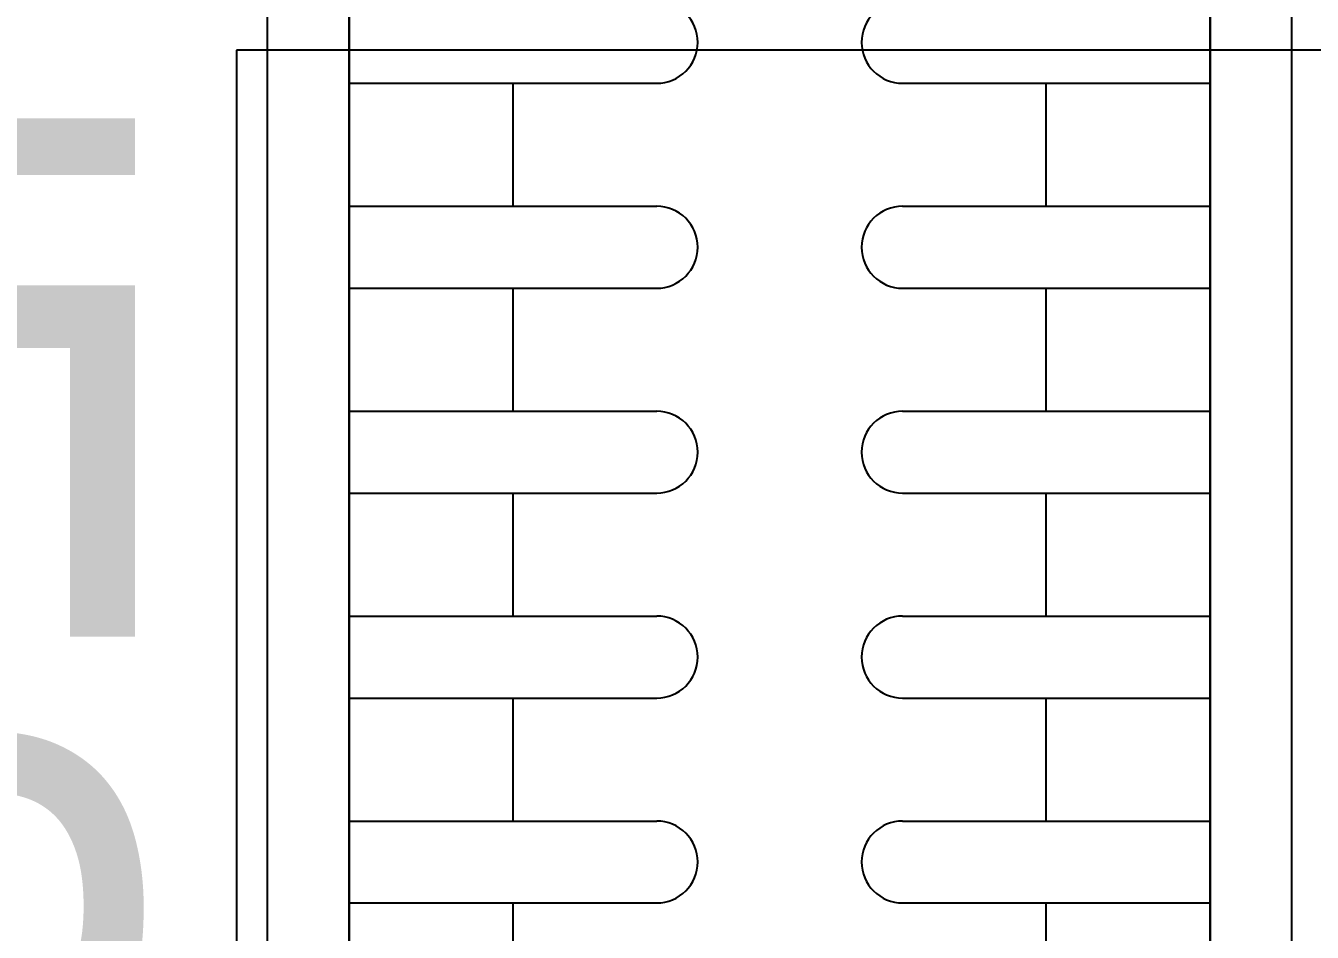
# Model space of a CAD drawing. Header units: inches. Extents: x 21 to 38546, y 13 to 15001.
# Drawn here: x 6001.21 to 6016.9, y 1977.62 to 1988.68 of the extents above; entities that cross this region are included whole.
import ezdxf

# ---------------------------------------------------------------- set-up
doc = ezdxf.new("R2010")
doc.units = ezdxf.units.IN
doc.header["$MEASUREMENT"] = 0
doc.layers.add('RAST-IST-RADYATÖR-DİNAMİK BLOK', color=83, linetype='Continuous')
for name, color, linetype, lineweight in [('Z_MİM_-KM-ELECTRIC', 8, 'Continuous', 25), ('Z_MİM_-KM-TEXT-DETAIL', 8, 'Continuous', 25), ('Z_MİM_-KM-VITRF', 8, 'Continuous', 25)]:
    doc.layers.add(name, color=color, linetype=linetype, lineweight=lineweight)
doc.styles.add('-KM-OLCU', font='ARIALN.TTF')

# ---------------------------------------------------------------- blocks, each defined once
blk = doc.blocks.new('A$Cba0c6c82')
at = {"layer": 'Z_MİM_-KM-TEXT-DETAIL', "color": 7, "insert": (33.893, 58.781), "char_height": 7.17372, "attachment_point": 1, "style": '-KM-OLCU'}
blk.add_mtext_dynamic_manual_height_columns('ÇAMAŞIR MAKİNESİ\\PKURUTMA MAKİNESİ 10 KG', width=84.7034, gutter_width=12.5, heights=[0], dxfattribs=at)
blk = doc.blocks.new('A$Cc60b9af9')
at = {"ltscale": 2}
for p, q in [((73.237, 112.302), (58.28, 112.302)), ((58.28, 112.302), (58.28, 21.689))]:
    blk.add_line(p, q, dxfattribs=at)
blk = doc.blocks.new('IS_RADYATOR-PLAN-40')
at = {"layer": 'RAST-IST-RADYATÖR-DİNAMİK BLOK', "color": 7}
for p, q in [((10.75, 11.5), (10.75, 7.75)), ((11.75, 11.5), (11.75, 7.75)), ((13.25, 11.5), (13.25, 7.75)), ((14.25, 11.5), (14.25, 7.75)), ((15.75, 11.5), (15.75, 7.75)), ((16.75, 11.5), (16.75, 7.75)), ((18.25, 11.5), (18.25, 7.75)), ((19.25, 11.5), (19.25, 7.75)), ((20.75, 11.5), (20.75, 7.75)), ((10, 9.5), (10.75, 9.5)), ((11.75, 9.5), (12.5, 9.5)), ((12.5, 9.5), (13.25, 9.5)), ((14.25, 9.5), (15, 9.5)), ((15, 9.5), (15.75, 9.5)), ((16.75, 9.5), (17.5, 9.5)), ((17.5, 9.5), (18.25, 9.5)), ((19.25, 9.5), (20, 9.5)), ((20, 9.5), (20.75, 9.5)), ((10.75, 4.75), (10.75, 1)), ((11.75, 4.75), (11.75, 1)), ((13.25, 4.75), (13.25, 1)), ((14.25, 4.75), (14.25, 1)), ((15.75, 4.75), (15.75, 1)), ((16.75, 4.75), (16.75, 1)), ((18.25, 4.75), (18.25, 1)), ((19.25, 4.75), (19.25, 1)), ((20.75, 4.75), (20.75, 1)), ((10, 3), (10.75, 3)), ((11.75, 3), (12.5, 3)), ((12.5, 3), (13.25, 3)), ((14.25, 3), (15, 3)), ((15, 3), (15.75, 3)), ((16.75, 3), (17.5, 3)), ((17.5, 3), (18.25, 3)), ((19.25, 3), (20, 3)), ((20, 3), (20.75, 3))]:
    blk.add_line(p, q, dxfattribs=at)
at = {"layer": 'RAST-IST-RADYATÖR-DİNAMİK BLOK'}
for points in [[(0, 0), (40, 0), (40, 12.5), (0, 12.5)], [(2.5, 11.5), (37.5, 11.5), (37.5, 1), (2.5, 1)]]:
    blk.add_lwpolyline(points, dxfattribs=at)
at = {"layer": 'RAST-IST-RADYATÖR-DİNAMİK BLOK', "color": 7}
for centre, start, end in [((11.25, 7.75), 180, 0), ((13.75, 7.75), 180, 0), ((16.25, 7.75), 180, 0), ((18.75, 7.75), 180, 0), ((21.25, 7.75), 180, 0), ((11.25, 4.75), 0, 180), ((13.75, 4.75), 0, 180), ((16.25, 4.75), 0, 180), ((18.75, 4.75), 0, 180), ((21.25, 4.75), 0, 180)]:
    blk.add_arc(centre, 0.5, start, end, dxfattribs=at)
blk = doc.blocks.new('IS_RADYATOR-PLAN-50')
at = {"layer": 'RAST-IST-RADYATÖR-DİNAMİK BLOK', "color": 7}
for p, q in [((10.75, 11.5), (10.75, 7.75)), ((11.75, 11.5), (11.75, 7.75)), ((13.25, 11.5), (13.25, 7.75)), ((14.25, 11.5), (14.25, 7.75)), ((15.75, 11.5), (15.75, 7.75)), ((16.75, 11.5), (16.75, 7.75)), ((18.25, 11.5), (18.25, 7.75)), ((19.25, 11.5), (19.25, 7.75)), ((20.75, 11.5), (20.75, 7.75)), ((10, 9.5), (10.75, 9.5)), ((11.75, 9.5), (12.5, 9.5)), ((12.5, 9.5), (13.25, 9.5)), ((14.25, 9.5), (15, 9.5)), ((15, 9.5), (15.75, 9.5)), ((16.75, 9.5), (17.5, 9.5)), ((17.5, 9.5), (18.25, 9.5)), ((19.25, 9.5), (20, 9.5)), ((20, 9.5), (20.75, 9.5)), ((10.75, 4.75), (10.75, 1)), ((11.75, 4.75), (11.75, 1)), ((13.25, 4.75), (13.25, 1)), ((14.25, 4.75), (14.25, 1)), ((15.75, 4.75), (15.75, 1)), ((16.75, 4.75), (16.75, 1)), ((18.25, 4.75), (18.25, 1)), ((19.25, 4.75), (19.25, 1)), ((20.75, 4.75), (20.75, 1)), ((10, 3), (10.75, 3)), ((11.75, 3), (12.5, 3)), ((12.5, 3), (13.25, 3)), ((14.25, 3), (15, 3)), ((15, 3), (15.75, 3)), ((16.75, 3), (17.5, 3)), ((17.5, 3), (18.25, 3)), ((19.25, 3), (20, 3)), ((20, 3), (20.75, 3))]:
    blk.add_line(p, q, dxfattribs=at)
at = {"layer": 'RAST-IST-RADYATÖR-DİNAMİK BLOK'}
for points in [[(0, 0), (50, 0), (50, 12.5), (0, 12.5)], [(2.5, 11.5), (47.5, 11.5), (47.5, 1), (2.5, 1)]]:
    blk.add_lwpolyline(points, dxfattribs=at)
at = {"layer": 'RAST-IST-RADYATÖR-DİNAMİK BLOK', "color": 7}
for centre, start, end in [((11.25, 7.75), 180, 0), ((13.75, 7.75), 180, 0), ((16.25, 7.75), 180, 0), ((18.75, 7.75), 180, 0), ((21.25, 7.75), 180, 0), ((11.25, 4.75), 0, 180), ((13.75, 4.75), 0, 180), ((16.25, 4.75), 0, 180), ((18.75, 4.75), 0, 180), ((21.25, 4.75), 0, 180)]:
    blk.add_arc(centre, 0.5, start, end, dxfattribs=at)
blk = doc.blocks.new('IS_RADYATOR-PLAN-60')
at = {"layer": 'RAST-IST-RADYATÖR-DİNAMİK BLOK', "color": 7}
for p, q in [((10.75, 11.5), (10.75, 7.75)), ((11.75, 11.5), (11.75, 7.75)), ((13.25, 11.5), (13.25, 7.75)), ((14.25, 11.5), (14.25, 7.75)), ((15.75, 11.5), (15.75, 7.75)), ((16.75, 11.5), (16.75, 7.75)), ((18.25, 11.5), (18.25, 7.75)), ((19.25, 11.5), (19.25, 7.75)), ((20.75, 11.5), (20.75, 7.75)), ((10, 9.5), (10.75, 9.5)), ((11.75, 9.5), (12.5, 9.5)), ((12.5, 9.5), (13.25, 9.5)), ((14.25, 9.5), (15, 9.5)), ((15, 9.5), (15.75, 9.5)), ((16.75, 9.5), (17.5, 9.5)), ((17.5, 9.5), (18.25, 9.5)), ((19.25, 9.5), (20, 9.5)), ((20, 9.5), (20.75, 9.5)), ((10.75, 4.75), (10.75, 1)), ((11.75, 4.75), (11.75, 1)), ((13.25, 4.75), (13.25, 1)), ((14.25, 4.75), (14.25, 1)), ((15.75, 4.75), (15.75, 1)), ((16.75, 4.75), (16.75, 1)), ((18.25, 4.75), (18.25, 1)), ((19.25, 4.75), (19.25, 1)), ((20.75, 4.75), (20.75, 1)), ((10, 3), (10.75, 3)), ((11.75, 3), (12.5, 3)), ((12.5, 3), (13.25, 3)), ((14.25, 3), (15, 3)), ((15, 3), (15.75, 3)), ((16.75, 3), (17.5, 3)), ((17.5, 3), (18.25, 3)), ((19.25, 3), (20, 3)), ((20, 3), (20.75, 3))]:
    blk.add_line(p, q, dxfattribs=at)
at = {"layer": 'RAST-IST-RADYATÖR-DİNAMİK BLOK'}
for points in [[(0, 0), (60, 0), (60, 12.5), (0, 12.5)], [(2.5, 11.5), (57.5, 11.5), (57.5, 1), (2.5, 1)]]:
    blk.add_lwpolyline(points, dxfattribs=at)
at = {"layer": 'RAST-IST-RADYATÖR-DİNAMİK BLOK', "color": 7}
for centre, start, end in [((11.25, 7.75), 180, 0), ((13.75, 7.75), 180, 0), ((16.25, 7.75), 180, 0), ((18.75, 7.75), 180, 0), ((21.25, 7.75), 180, 0), ((11.25, 4.75), 0, 180), ((13.75, 4.75), 0, 180), ((16.25, 4.75), 0, 180), ((18.75, 4.75), 0, 180), ((21.25, 4.75), 0, 180)]:
    blk.add_arc(centre, 0.5, start, end, dxfattribs=at)
blk = doc.blocks.new('IS_RADYATOR-PLAN-70')
at = {"layer": 'RAST-IST-RADYATÖR-DİNAMİK BLOK', "color": 7}
for p, q in [((10.75, 11.5), (10.75, 7.75)), ((11.75, 11.5), (11.75, 7.75)), ((13.25, 11.5), (13.25, 7.75)), ((14.25, 11.5), (14.25, 7.75)), ((15.75, 11.5), (15.75, 7.75)), ((16.75, 11.5), (16.75, 7.75)), ((18.25, 11.5), (18.25, 7.75)), ((19.25, 11.5), (19.25, 7.75)), ((20.75, 11.5), (20.75, 7.75)), ((10, 9.5), (10.75, 9.5)), ((11.75, 9.5), (12.5, 9.5)), ((12.5, 9.5), (13.25, 9.5)), ((14.25, 9.5), (15, 9.5)), ((15, 9.5), (15.75, 9.5)), ((16.75, 9.5), (17.5, 9.5)), ((17.5, 9.5), (18.25, 9.5)), ((19.25, 9.5), (20, 9.5)), ((20, 9.5), (20.75, 9.5)), ((10.75, 4.75), (10.75, 1)), ((11.75, 4.75), (11.75, 1)), ((13.25, 4.75), (13.25, 1)), ((14.25, 4.75), (14.25, 1)), ((15.75, 4.75), (15.75, 1)), ((16.75, 4.75), (16.75, 1)), ((18.25, 4.75), (18.25, 1)), ((19.25, 4.75), (19.25, 1)), ((20.75, 4.75), (20.75, 1)), ((10, 3), (10.75, 3)), ((11.75, 3), (12.5, 3)), ((12.5, 3), (13.25, 3)), ((14.25, 3), (15, 3)), ((15, 3), (15.75, 3)), ((16.75, 3), (17.5, 3)), ((17.5, 3), (18.25, 3)), ((19.25, 3), (20, 3)), ((20, 3), (20.75, 3))]:
    blk.add_line(p, q, dxfattribs=at)
at = {"layer": 'RAST-IST-RADYATÖR-DİNAMİK BLOK'}
for points in [[(0, 0), (70, 0), (70, 12.5), (0, 12.5)], [(2.5, 11.5), (67.5, 11.5), (67.5, 1), (2.5, 1)]]:
    blk.add_lwpolyline(points, dxfattribs=at)
at = {"layer": 'RAST-IST-RADYATÖR-DİNAMİK BLOK', "color": 7}
for centre, start, end in [((11.25, 7.75), 180, 0), ((13.75, 7.75), 180, 0), ((16.25, 7.75), 180, 0), ((18.75, 7.75), 180, 0), ((21.25, 7.75), 180, 0), ((11.25, 4.75), 0, 180), ((13.75, 4.75), 0, 180), ((16.25, 4.75), 0, 180), ((18.75, 4.75), 0, 180), ((21.25, 4.75), 0, 180)]:
    blk.add_arc(centre, 0.5, start, end, dxfattribs=at)
blk = doc.blocks.new('IS_RADYATOR-PLAN-80')
at = {"layer": 'RAST-IST-RADYATÖR-DİNAMİK BLOK', "color": 7}
for p, q in [((10.75, 11.5), (10.75, 7.75)), ((11.75, 11.5), (11.75, 7.75)), ((13.25, 11.5), (13.25, 7.75)), ((14.25, 11.5), (14.25, 7.75)), ((15.75, 11.5), (15.75, 7.75)), ((16.75, 11.5), (16.75, 7.75)), ((18.25, 11.5), (18.25, 7.75)), ((19.25, 11.5), (19.25, 7.75)), ((20.75, 11.5), (20.75, 7.75)), ((10, 9.5), (10.75, 9.5)), ((11.75, 9.5), (12.5, 9.5)), ((12.5, 9.5), (13.25, 9.5)), ((14.25, 9.5), (15, 9.5)), ((15, 9.5), (15.75, 9.5)), ((16.75, 9.5), (17.5, 9.5)), ((17.5, 9.5), (18.25, 9.5)), ((19.25, 9.5), (20, 9.5)), ((20, 9.5), (20.75, 9.5)), ((10.75, 4.75), (10.75, 1)), ((11.75, 4.75), (11.75, 1)), ((13.25, 4.75), (13.25, 1)), ((14.25, 4.75), (14.25, 1)), ((15.75, 4.75), (15.75, 1)), ((16.75, 4.75), (16.75, 1)), ((18.25, 4.75), (18.25, 1)), ((19.25, 4.75), (19.25, 1)), ((20.75, 4.75), (20.75, 1)), ((10, 3), (10.75, 3)), ((11.75, 3), (12.5, 3)), ((12.5, 3), (13.25, 3)), ((14.25, 3), (15, 3)), ((15, 3), (15.75, 3)), ((16.75, 3), (17.5, 3)), ((17.5, 3), (18.25, 3)), ((19.25, 3), (20, 3)), ((20, 3), (20.75, 3))]:
    blk.add_line(p, q, dxfattribs=at)
at = {"layer": 'RAST-IST-RADYATÖR-DİNAMİK BLOK'}
for points in [[(0, 0), (80, 0), (80, 12.5), (0, 12.5)], [(2.5, 11.5), (77.5, 11.5), (77.5, 1), (2.5, 1)]]:
    blk.add_lwpolyline(points, dxfattribs=at)
at = {"layer": 'RAST-IST-RADYATÖR-DİNAMİK BLOK', "color": 7}
for centre, start, end in [((11.25, 7.75), 180, 0), ((13.75, 7.75), 180, 0), ((16.25, 7.75), 180, 0), ((18.75, 7.75), 180, 0), ((21.25, 7.75), 180, 0), ((11.25, 4.75), 0, 180), ((13.75, 4.75), 0, 180), ((16.25, 4.75), 0, 180), ((18.75, 4.75), 0, 180), ((21.25, 4.75), 0, 180)]:
    blk.add_arc(centre, 0.5, start, end, dxfattribs=at)
blk = doc.blocks.new('IS_RADYATOR-PLAN-90')
at = {"layer": 'RAST-IST-RADYATÖR-DİNAMİK BLOK', "color": 7}
for p, q in [((10.75, 11.5), (10.75, 7.75)), ((11.75, 11.5), (11.75, 7.75)), ((13.25, 11.5), (13.25, 7.75)), ((14.25, 11.5), (14.25, 7.75)), ((15.75, 11.5), (15.75, 7.75)), ((16.75, 11.5), (16.75, 7.75)), ((18.25, 11.5), (18.25, 7.75)), ((19.25, 11.5), (19.25, 7.75)), ((20.75, 11.5), (20.75, 7.75)), ((10, 9.5), (10.75, 9.5)), ((11.75, 9.5), (12.5, 9.5)), ((12.5, 9.5), (13.25, 9.5)), ((14.25, 9.5), (15, 9.5)), ((15, 9.5), (15.75, 9.5)), ((16.75, 9.5), (17.5, 9.5)), ((17.5, 9.5), (18.25, 9.5)), ((19.25, 9.5), (20, 9.5)), ((20, 9.5), (20.75, 9.5)), ((10.75, 4.75), (10.75, 1)), ((11.75, 4.75), (11.75, 1)), ((13.25, 4.75), (13.25, 1)), ((14.25, 4.75), (14.25, 1)), ((15.75, 4.75), (15.75, 1)), ((16.75, 4.75), (16.75, 1)), ((18.25, 4.75), (18.25, 1)), ((19.25, 4.75), (19.25, 1)), ((20.75, 4.75), (20.75, 1)), ((10, 3), (10.75, 3)), ((11.75, 3), (12.5, 3)), ((12.5, 3), (13.25, 3)), ((14.25, 3), (15, 3)), ((15, 3), (15.75, 3)), ((16.75, 3), (17.5, 3)), ((17.5, 3), (18.25, 3)), ((19.25, 3), (20, 3)), ((20, 3), (20.75, 3))]:
    blk.add_line(p, q, dxfattribs=at)
at = {"layer": 'RAST-IST-RADYATÖR-DİNAMİK BLOK'}
for points in [[(0, 0), (90, 0), (90, 12.5), (0, 12.5)], [(2.5, 11.5), (87.5, 11.5), (87.5, 1), (2.5, 1)]]:
    blk.add_lwpolyline(points, dxfattribs=at)
at = {"layer": 'RAST-IST-RADYATÖR-DİNAMİK BLOK', "color": 7}
for centre, start, end in [((11.25, 7.75), 180, 0), ((13.75, 7.75), 180, 0), ((16.25, 7.75), 180, 0), ((18.75, 7.75), 180, 0), ((21.25, 7.75), 180, 0), ((11.25, 4.75), 0, 180), ((13.75, 4.75), 0, 180), ((16.25, 4.75), 0, 180), ((18.75, 4.75), 0, 180), ((21.25, 4.75), 0, 180)]:
    blk.add_arc(centre, 0.5, start, end, dxfattribs=at)
blk = doc.blocks.new('IS_RADYATOR-PLAN-100')
at = {"layer": 'RAST-IST-RADYATÖR-DİNAMİK BLOK', "color": 7}
for p, q in [((10.75, 11.5), (10.75, 7.75)), ((11.75, 11.5), (11.75, 7.75)), ((13.25, 11.5), (13.25, 7.75)), ((14.25, 11.5), (14.25, 7.75)), ((15.75, 11.5), (15.75, 7.75)), ((16.75, 11.5), (16.75, 7.75)), ((18.25, 11.5), (18.25, 7.75)), ((19.25, 11.5), (19.25, 7.75)), ((20.75, 11.5), (20.75, 7.75)), ((10, 9.5), (10.75, 9.5)), ((11.75, 9.5), (12.5, 9.5)), ((12.5, 9.5), (13.25, 9.5)), ((14.25, 9.5), (15, 9.5)), ((15, 9.5), (15.75, 9.5)), ((16.75, 9.5), (17.5, 9.5)), ((17.5, 9.5), (18.25, 9.5)), ((19.25, 9.5), (20, 9.5)), ((20, 9.5), (20.75, 9.5)), ((10.75, 4.75), (10.75, 1)), ((11.75, 4.75), (11.75, 1)), ((13.25, 4.75), (13.25, 1)), ((14.25, 4.75), (14.25, 1)), ((15.75, 4.75), (15.75, 1)), ((16.75, 4.75), (16.75, 1)), ((18.25, 4.75), (18.25, 1)), ((19.25, 4.75), (19.25, 1)), ((20.75, 4.75), (20.75, 1)), ((10, 3), (10.75, 3)), ((11.75, 3), (12.5, 3)), ((12.5, 3), (13.25, 3)), ((14.25, 3), (15, 3)), ((15, 3), (15.75, 3)), ((16.75, 3), (17.5, 3)), ((17.5, 3), (18.25, 3)), ((19.25, 3), (20, 3)), ((20, 3), (20.75, 3))]:
    blk.add_line(p, q, dxfattribs=at)
at = {"layer": 'RAST-IST-RADYATÖR-DİNAMİK BLOK'}
for points in [[(0, 0), (100, 0), (100, 12.5), (0, 12.5)], [(2.5, 11.5), (97.5, 11.5), (97.5, 1), (2.5, 1)]]:
    blk.add_lwpolyline(points, dxfattribs=at)
at = {"layer": 'RAST-IST-RADYATÖR-DİNAMİK BLOK', "color": 7}
for centre, start, end in [((11.25, 7.75), 180, 0), ((13.75, 7.75), 180, 0), ((16.25, 7.75), 180, 0), ((18.75, 7.75), 180, 0), ((21.25, 7.75), 180, 0), ((11.25, 4.75), 0, 180), ((13.75, 4.75), 0, 180), ((16.25, 4.75), 0, 180), ((18.75, 4.75), 0, 180), ((21.25, 4.75), 0, 180)]:
    blk.add_arc(centre, 0.5, start, end, dxfattribs=at)
blk = doc.blocks.new('IS_RADYATOR-PLAN-110')
at = {"layer": 'RAST-IST-RADYATÖR-DİNAMİK BLOK', "color": 7}
for p, q in [((10.75, 11.5), (10.75, 7.75)), ((11.75, 11.5), (11.75, 7.75)), ((13.25, 11.5), (13.25, 7.75)), ((14.25, 11.5), (14.25, 7.75)), ((15.75, 11.5), (15.75, 7.75)), ((16.75, 11.5), (16.75, 7.75)), ((18.25, 11.5), (18.25, 7.75)), ((19.25, 11.5), (19.25, 7.75)), ((20.75, 11.5), (20.75, 7.75)), ((10, 9.5), (10.75, 9.5)), ((11.75, 9.5), (12.5, 9.5)), ((12.5, 9.5), (13.25, 9.5)), ((14.25, 9.5), (15, 9.5)), ((15, 9.5), (15.75, 9.5)), ((16.75, 9.5), (17.5, 9.5)), ((17.5, 9.5), (18.25, 9.5)), ((19.25, 9.5), (20, 9.5)), ((20, 9.5), (20.75, 9.5)), ((10.75, 4.75), (10.75, 1)), ((11.75, 4.75), (11.75, 1)), ((13.25, 4.75), (13.25, 1)), ((14.25, 4.75), (14.25, 1)), ((15.75, 4.75), (15.75, 1)), ((16.75, 4.75), (16.75, 1)), ((18.25, 4.75), (18.25, 1)), ((19.25, 4.75), (19.25, 1)), ((20.75, 4.75), (20.75, 1)), ((10, 3), (10.75, 3)), ((11.75, 3), (12.5, 3)), ((12.5, 3), (13.25, 3)), ((14.25, 3), (15, 3)), ((15, 3), (15.75, 3)), ((16.75, 3), (17.5, 3)), ((17.5, 3), (18.25, 3)), ((19.25, 3), (20, 3)), ((20, 3), (20.75, 3))]:
    blk.add_line(p, q, dxfattribs=at)
at = {"layer": 'RAST-IST-RADYATÖR-DİNAMİK BLOK'}
for points in [[(0, 0), (110, 0), (110, 12.5), (0, 12.5)], [(2.5, 11.5), (107.5, 11.5), (107.5, 1), (2.5, 1)]]:
    blk.add_lwpolyline(points, dxfattribs=at)
at = {"layer": 'RAST-IST-RADYATÖR-DİNAMİK BLOK', "color": 7}
for centre, start, end in [((11.25, 7.75), 180, 0), ((13.75, 7.75), 180, 0), ((16.25, 7.75), 180, 0), ((18.75, 7.75), 180, 0), ((21.25, 7.75), 180, 0), ((11.25, 4.75), 0, 180), ((13.75, 4.75), 0, 180), ((16.25, 4.75), 0, 180), ((18.75, 4.75), 0, 180), ((21.25, 4.75), 0, 180)]:
    blk.add_arc(centre, 0.5, start, end, dxfattribs=at)
blk = doc.blocks.new('IS_RADYATOR-PLAN-120')
at = {"layer": 'RAST-IST-RADYATÖR-DİNAMİK BLOK', "color": 7}
for p, q in [((10.75, 11.5), (10.75, 7.75)), ((11.75, 11.5), (11.75, 7.75)), ((13.25, 11.5), (13.25, 7.75)), ((14.25, 11.5), (14.25, 7.75)), ((15.75, 11.5), (15.75, 7.75)), ((16.75, 11.5), (16.75, 7.75)), ((18.25, 11.5), (18.25, 7.75)), ((19.25, 11.5), (19.25, 7.75)), ((20.75, 11.5), (20.75, 7.75)), ((10, 9.5), (10.75, 9.5)), ((11.75, 9.5), (12.5, 9.5)), ((12.5, 9.5), (13.25, 9.5)), ((14.25, 9.5), (15, 9.5)), ((15, 9.5), (15.75, 9.5)), ((16.75, 9.5), (17.5, 9.5)), ((17.5, 9.5), (18.25, 9.5)), ((19.25, 9.5), (20, 9.5)), ((20, 9.5), (20.75, 9.5)), ((10.75, 4.75), (10.75, 1)), ((11.75, 4.75), (11.75, 1)), ((13.25, 4.75), (13.25, 1)), ((14.25, 4.75), (14.25, 1)), ((15.75, 4.75), (15.75, 1)), ((16.75, 4.75), (16.75, 1)), ((18.25, 4.75), (18.25, 1)), ((19.25, 4.75), (19.25, 1)), ((20.75, 4.75), (20.75, 1)), ((10, 3), (10.75, 3)), ((11.75, 3), (12.5, 3)), ((12.5, 3), (13.25, 3)), ((14.25, 3), (15, 3)), ((15, 3), (15.75, 3)), ((16.75, 3), (17.5, 3)), ((17.5, 3), (18.25, 3)), ((19.25, 3), (20, 3)), ((20, 3), (20.75, 3))]:
    blk.add_line(p, q, dxfattribs=at)
at = {"layer": 'RAST-IST-RADYATÖR-DİNAMİK BLOK'}
for points in [[(0, 0), (120, 0), (120, 12.5), (0, 12.5)], [(2.5, 11.5), (117.5, 11.5), (117.5, 1), (2.5, 1)]]:
    blk.add_lwpolyline(points, dxfattribs=at)
at = {"layer": 'RAST-IST-RADYATÖR-DİNAMİK BLOK', "color": 7}
for centre, start, end in [((11.25, 7.75), 180, 0), ((13.75, 7.75), 180, 0), ((16.25, 7.75), 180, 0), ((18.75, 7.75), 180, 0), ((21.25, 7.75), 180, 0), ((11.25, 4.75), 0, 180), ((13.75, 4.75), 0, 180), ((16.25, 4.75), 0, 180), ((18.75, 4.75), 0, 180), ((21.25, 4.75), 0, 180)]:
    blk.add_arc(centre, 0.5, start, end, dxfattribs=at)
blk = doc.blocks.new('IS_RADYATOR-PLAN-130')
at = {"layer": 'RAST-IST-RADYATÖR-DİNAMİK BLOK', "color": 7}
for p, q in [((10.75, 11.5), (10.75, 7.75)), ((11.75, 11.5), (11.75, 7.75)), ((13.25, 11.5), (13.25, 7.75)), ((14.25, 11.5), (14.25, 7.75)), ((15.75, 11.5), (15.75, 7.75)), ((16.75, 11.5), (16.75, 7.75)), ((18.25, 11.5), (18.25, 7.75)), ((19.25, 11.5), (19.25, 7.75)), ((20.75, 11.5), (20.75, 7.75)), ((10, 9.5), (10.75, 9.5)), ((11.75, 9.5), (12.5, 9.5)), ((12.5, 9.5), (13.25, 9.5)), ((14.25, 9.5), (15, 9.5)), ((15, 9.5), (15.75, 9.5)), ((16.75, 9.5), (17.5, 9.5)), ((17.5, 9.5), (18.25, 9.5)), ((19.25, 9.5), (20, 9.5)), ((20, 9.5), (20.75, 9.5)), ((10.75, 4.75), (10.75, 1)), ((11.75, 4.75), (11.75, 1)), ((13.25, 4.75), (13.25, 1)), ((14.25, 4.75), (14.25, 1)), ((15.75, 4.75), (15.75, 1)), ((16.75, 4.75), (16.75, 1)), ((18.25, 4.75), (18.25, 1)), ((19.25, 4.75), (19.25, 1)), ((20.75, 4.75), (20.75, 1)), ((10, 3), (10.75, 3)), ((11.75, 3), (12.5, 3)), ((12.5, 3), (13.25, 3)), ((14.25, 3), (15, 3)), ((15, 3), (15.75, 3)), ((16.75, 3), (17.5, 3)), ((17.5, 3), (18.25, 3)), ((19.25, 3), (20, 3)), ((20, 3), (20.75, 3))]:
    blk.add_line(p, q, dxfattribs=at)
at = {"layer": 'RAST-IST-RADYATÖR-DİNAMİK BLOK'}
for points in [[(0, 0), (130, 0), (130, 12.5), (0, 12.5)], [(2.5, 11.5), (127.5, 11.5), (127.5, 1), (2.5, 1)]]:
    blk.add_lwpolyline(points, dxfattribs=at)
at = {"layer": 'RAST-IST-RADYATÖR-DİNAMİK BLOK', "color": 7}
for centre, start, end in [((11.25, 7.75), 180, 0), ((13.75, 7.75), 180, 0), ((16.25, 7.75), 180, 0), ((18.75, 7.75), 180, 0), ((21.25, 7.75), 180, 0), ((11.25, 4.75), 0, 180), ((13.75, 4.75), 0, 180), ((16.25, 4.75), 0, 180), ((18.75, 4.75), 0, 180), ((21.25, 4.75), 0, 180)]:
    blk.add_arc(centre, 0.5, start, end, dxfattribs=at)
blk = doc.blocks.new('IS_RADYATOR-PLAN-140')
at = {"layer": 'RAST-IST-RADYATÖR-DİNAMİK BLOK', "color": 7}
for p, q in [((10.75, 11.5), (10.75, 7.75)), ((11.75, 11.5), (11.75, 7.75)), ((13.25, 11.5), (13.25, 7.75)), ((14.25, 11.5), (14.25, 7.75)), ((15.75, 11.5), (15.75, 7.75)), ((16.75, 11.5), (16.75, 7.75)), ((18.25, 11.5), (18.25, 7.75)), ((19.25, 11.5), (19.25, 7.75)), ((20.75, 11.5), (20.75, 7.75)), ((10, 9.5), (10.75, 9.5)), ((11.75, 9.5), (12.5, 9.5)), ((12.5, 9.5), (13.25, 9.5)), ((14.25, 9.5), (15, 9.5)), ((15, 9.5), (15.75, 9.5)), ((16.75, 9.5), (17.5, 9.5)), ((17.5, 9.5), (18.25, 9.5)), ((19.25, 9.5), (20, 9.5)), ((20, 9.5), (20.75, 9.5)), ((10.75, 4.75), (10.75, 1)), ((11.75, 4.75), (11.75, 1)), ((13.25, 4.75), (13.25, 1)), ((14.25, 4.75), (14.25, 1)), ((15.75, 4.75), (15.75, 1)), ((16.75, 4.75), (16.75, 1)), ((18.25, 4.75), (18.25, 1)), ((19.25, 4.75), (19.25, 1)), ((20.75, 4.75), (20.75, 1)), ((10, 3), (10.75, 3)), ((11.75, 3), (12.5, 3)), ((12.5, 3), (13.25, 3)), ((14.25, 3), (15, 3)), ((15, 3), (15.75, 3)), ((16.75, 3), (17.5, 3)), ((17.5, 3), (18.25, 3)), ((19.25, 3), (20, 3)), ((20, 3), (20.75, 3))]:
    blk.add_line(p, q, dxfattribs=at)
at = {"layer": 'RAST-IST-RADYATÖR-DİNAMİK BLOK'}
for points in [[(0, 0), (140, 0), (140, 12.5), (0, 12.5)], [(2.5, 11.5), (137.5, 11.5), (137.5, 1), (2.5, 1)]]:
    blk.add_lwpolyline(points, dxfattribs=at)
at = {"layer": 'RAST-IST-RADYATÖR-DİNAMİK BLOK', "color": 7}
for centre, start, end in [((11.25, 7.75), 180, 0), ((13.75, 7.75), 180, 0), ((16.25, 7.75), 180, 0), ((18.75, 7.75), 180, 0), ((21.25, 7.75), 180, 0), ((11.25, 4.75), 0, 180), ((13.75, 4.75), 0, 180), ((16.25, 4.75), 0, 180), ((18.75, 4.75), 0, 180), ((21.25, 4.75), 0, 180)]:
    blk.add_arc(centre, 0.5, start, end, dxfattribs=at)
blk = doc.blocks.new('IS_RADYATOR-PLAN-150')
at = {"layer": 'RAST-IST-RADYATÖR-DİNAMİK BLOK', "color": 7}
for p, q in [((10.75, 11.5), (10.75, 7.75)), ((11.75, 11.5), (11.75, 7.75)), ((13.25, 11.5), (13.25, 7.75)), ((14.25, 11.5), (14.25, 7.75)), ((15.75, 11.5), (15.75, 7.75)), ((16.75, 11.5), (16.75, 7.75)), ((18.25, 11.5), (18.25, 7.75)), ((19.25, 11.5), (19.25, 7.75)), ((20.75, 11.5), (20.75, 7.75)), ((10, 9.5), (10.75, 9.5)), ((11.75, 9.5), (12.5, 9.5)), ((12.5, 9.5), (13.25, 9.5)), ((14.25, 9.5), (15, 9.5)), ((15, 9.5), (15.75, 9.5)), ((16.75, 9.5), (17.5, 9.5)), ((17.5, 9.5), (18.25, 9.5)), ((19.25, 9.5), (20, 9.5)), ((20, 9.5), (20.75, 9.5)), ((10.75, 4.75), (10.75, 1)), ((11.75, 4.75), (11.75, 1)), ((13.25, 4.75), (13.25, 1)), ((14.25, 4.75), (14.25, 1)), ((15.75, 4.75), (15.75, 1)), ((16.75, 4.75), (16.75, 1)), ((18.25, 4.75), (18.25, 1)), ((19.25, 4.75), (19.25, 1)), ((20.75, 4.75), (20.75, 1)), ((10, 3), (10.75, 3)), ((11.75, 3), (12.5, 3)), ((12.5, 3), (13.25, 3)), ((14.25, 3), (15, 3)), ((15, 3), (15.75, 3)), ((16.75, 3), (17.5, 3)), ((17.5, 3), (18.25, 3)), ((19.25, 3), (20, 3)), ((20, 3), (20.75, 3))]:
    blk.add_line(p, q, dxfattribs=at)
at = {"layer": 'RAST-IST-RADYATÖR-DİNAMİK BLOK'}
for points in [[(-5, 0), (145, 0), (145, 12.5), (-5, 12.5)], [(-2.5, 11.5), (142.5, 11.5), (142.5, 1), (-2.5, 1)]]:
    blk.add_lwpolyline(points, dxfattribs=at)
at = {"layer": 'RAST-IST-RADYATÖR-DİNAMİK BLOK', "color": 7}
for centre, start, end in [((11.25, 7.75), 180, 0), ((13.75, 7.75), 180, 0), ((16.25, 7.75), 180, 0), ((18.75, 7.75), 180, 0), ((21.25, 7.75), 180, 0), ((11.25, 4.75), 0, 180), ((13.75, 4.75), 0, 180), ((16.25, 4.75), 0, 180), ((18.75, 4.75), 0, 180), ((21.25, 4.75), 0, 180)]:
    blk.add_arc(centre, 0.5, start, end, dxfattribs=at)
blk = doc.blocks.new('IS_RADYATOR-PLAN-160')
at = {"layer": 'RAST-IST-RADYATÖR-DİNAMİK BLOK', "color": 7}
for p, q in [((10.75, 11.5), (10.75, 7.75)), ((11.75, 11.5), (11.75, 7.75)), ((13.25, 11.5), (13.25, 7.75)), ((14.25, 11.5), (14.25, 7.75)), ((15.75, 11.5), (15.75, 7.75)), ((16.75, 11.5), (16.75, 7.75)), ((18.25, 11.5), (18.25, 7.75)), ((19.25, 11.5), (19.25, 7.75)), ((20.75, 11.5), (20.75, 7.75)), ((10, 9.5), (10.75, 9.5)), ((11.75, 9.5), (12.5, 9.5)), ((12.5, 9.5), (13.25, 9.5)), ((14.25, 9.5), (15, 9.5)), ((15, 9.5), (15.75, 9.5)), ((16.75, 9.5), (17.5, 9.5)), ((17.5, 9.5), (18.25, 9.5)), ((19.25, 9.5), (20, 9.5)), ((20, 9.5), (20.75, 9.5)), ((10.75, 4.75), (10.75, 1)), ((11.75, 4.75), (11.75, 1)), ((13.25, 4.75), (13.25, 1)), ((14.25, 4.75), (14.25, 1)), ((15.75, 4.75), (15.75, 1)), ((16.75, 4.75), (16.75, 1)), ((18.25, 4.75), (18.25, 1)), ((19.25, 4.75), (19.25, 1)), ((20.75, 4.75), (20.75, 1)), ((10, 3), (10.75, 3)), ((11.75, 3), (12.5, 3)), ((12.5, 3), (13.25, 3)), ((14.25, 3), (15, 3)), ((15, 3), (15.75, 3)), ((16.75, 3), (17.5, 3)), ((17.5, 3), (18.25, 3)), ((19.25, 3), (20, 3)), ((20, 3), (20.75, 3))]:
    blk.add_line(p, q, dxfattribs=at)
at = {"layer": 'RAST-IST-RADYATÖR-DİNAMİK BLOK'}
for points in [[(-5, 0), (155, 0), (155, 12.5), (-5, 12.5)], [(-2.5, 11.5), (152.5, 11.5), (152.5, 1), (-2.5, 1)]]:
    blk.add_lwpolyline(points, dxfattribs=at)
at = {"layer": 'RAST-IST-RADYATÖR-DİNAMİK BLOK', "color": 7}
for centre, start, end in [((11.25, 7.75), 180, 0), ((13.75, 7.75), 180, 0), ((16.25, 7.75), 180, 0), ((18.75, 7.75), 180, 0), ((21.25, 7.75), 180, 0), ((11.25, 4.75), 0, 180), ((13.75, 4.75), 0, 180), ((16.25, 4.75), 0, 180), ((18.75, 4.75), 0, 180), ((21.25, 4.75), 0, 180)]:
    blk.add_arc(centre, 0.5, start, end, dxfattribs=at)
blk = doc.blocks.new('IS_RADYATOR-PLAN-170')
at = {"layer": 'RAST-IST-RADYATÖR-DİNAMİK BLOK', "color": 7}
for p, q in [((10.75, 11.5), (10.75, 7.75)), ((11.75, 11.5), (11.75, 7.75)), ((13.25, 11.5), (13.25, 7.75)), ((14.25, 11.5), (14.25, 7.75)), ((15.75, 11.5), (15.75, 7.75)), ((16.75, 11.5), (16.75, 7.75)), ((18.25, 11.5), (18.25, 7.75)), ((19.25, 11.5), (19.25, 7.75)), ((20.75, 11.5), (20.75, 7.75)), ((10, 9.5), (10.75, 9.5)), ((11.75, 9.5), (12.5, 9.5)), ((12.5, 9.5), (13.25, 9.5)), ((14.25, 9.5), (15, 9.5)), ((15, 9.5), (15.75, 9.5)), ((16.75, 9.5), (17.5, 9.5)), ((17.5, 9.5), (18.25, 9.5)), ((19.25, 9.5), (20, 9.5)), ((20, 9.5), (20.75, 9.5)), ((10.75, 4.75), (10.75, 1)), ((11.75, 4.75), (11.75, 1)), ((13.25, 4.75), (13.25, 1)), ((14.25, 4.75), (14.25, 1)), ((15.75, 4.75), (15.75, 1)), ((16.75, 4.75), (16.75, 1)), ((18.25, 4.75), (18.25, 1)), ((19.25, 4.75), (19.25, 1)), ((20.75, 4.75), (20.75, 1)), ((10, 3), (10.75, 3)), ((11.75, 3), (12.5, 3)), ((12.5, 3), (13.25, 3)), ((14.25, 3), (15, 3)), ((15, 3), (15.75, 3)), ((16.75, 3), (17.5, 3)), ((17.5, 3), (18.25, 3)), ((19.25, 3), (20, 3)), ((20, 3), (20.75, 3))]:
    blk.add_line(p, q, dxfattribs=at)
at = {"layer": 'RAST-IST-RADYATÖR-DİNAMİK BLOK'}
for points in [[(-5, 0), (165, 0), (165, 12.5), (-5, 12.5)], [(-2.5, 11.5), (162.5, 11.5), (162.5, 1), (-2.5, 1)]]:
    blk.add_lwpolyline(points, dxfattribs=at)
at = {"layer": 'RAST-IST-RADYATÖR-DİNAMİK BLOK', "color": 7}
for centre, start, end in [((11.25, 7.75), 180, 0), ((13.75, 7.75), 180, 0), ((16.25, 7.75), 180, 0), ((18.75, 7.75), 180, 0), ((21.25, 7.75), 180, 0), ((11.25, 4.75), 0, 180), ((13.75, 4.75), 0, 180), ((16.25, 4.75), 0, 180), ((18.75, 4.75), 0, 180), ((21.25, 4.75), 0, 180)]:
    blk.add_arc(centre, 0.5, start, end, dxfattribs=at)
blk = doc.blocks.new('IS_RADYATOR-PLAN-180')
at = {"layer": 'RAST-IST-RADYATÖR-DİNAMİK BLOK', "color": 7}
for p, q in [((10.75, 11.5), (10.75, 7.75)), ((11.75, 11.5), (11.75, 7.75)), ((13.25, 11.5), (13.25, 7.75)), ((14.25, 11.5), (14.25, 7.75)), ((15.75, 11.5), (15.75, 7.75)), ((16.75, 11.5), (16.75, 7.75)), ((18.25, 11.5), (18.25, 7.75)), ((19.25, 11.5), (19.25, 7.75)), ((20.75, 11.5), (20.75, 7.75)), ((10, 9.5), (10.75, 9.5)), ((11.75, 9.5), (12.5, 9.5)), ((12.5, 9.5), (13.25, 9.5)), ((14.25, 9.5), (15, 9.5)), ((15, 9.5), (15.75, 9.5)), ((16.75, 9.5), (17.5, 9.5)), ((17.5, 9.5), (18.25, 9.5)), ((19.25, 9.5), (20, 9.5)), ((20, 9.5), (20.75, 9.5)), ((10.75, 4.75), (10.75, 1)), ((11.75, 4.75), (11.75, 1)), ((13.25, 4.75), (13.25, 1)), ((14.25, 4.75), (14.25, 1)), ((15.75, 4.75), (15.75, 1)), ((16.75, 4.75), (16.75, 1)), ((18.25, 4.75), (18.25, 1)), ((19.25, 4.75), (19.25, 1)), ((20.75, 4.75), (20.75, 1)), ((10, 3), (10.75, 3)), ((11.75, 3), (12.5, 3)), ((12.5, 3), (13.25, 3)), ((14.25, 3), (15, 3)), ((15, 3), (15.75, 3)), ((16.75, 3), (17.5, 3)), ((17.5, 3), (18.25, 3)), ((19.25, 3), (20, 3)), ((20, 3), (20.75, 3))]:
    blk.add_line(p, q, dxfattribs=at)
at = {"layer": 'RAST-IST-RADYATÖR-DİNAMİK BLOK'}
for points in [[(-5, 0), (175, 0), (175, 12.5), (-5, 12.5)], [(-2.5, 11.5), (172.5, 11.5), (172.5, 1), (-2.5, 1)]]:
    blk.add_lwpolyline(points, dxfattribs=at)
at = {"layer": 'RAST-IST-RADYATÖR-DİNAMİK BLOK', "color": 7}
for centre, start, end in [((11.25, 7.75), 180, 0), ((13.75, 7.75), 180, 0), ((16.25, 7.75), 180, 0), ((18.75, 7.75), 180, 0), ((21.25, 7.75), 180, 0), ((11.25, 4.75), 0, 180), ((13.75, 4.75), 0, 180), ((16.25, 4.75), 0, 180), ((18.75, 4.75), 0, 180), ((21.25, 4.75), 0, 180)]:
    blk.add_arc(centre, 0.5, start, end, dxfattribs=at)
blk = doc.blocks.new('IS_RADYATOR-PLAN-190')
at = {"layer": 'RAST-IST-RADYATÖR-DİNAMİK BLOK', "color": 7}
for p, q in [((10.75, 11.5), (10.75, 7.75)), ((11.75, 11.5), (11.75, 7.75)), ((13.25, 11.5), (13.25, 7.75)), ((14.25, 11.5), (14.25, 7.75)), ((15.75, 11.5), (15.75, 7.75)), ((16.75, 11.5), (16.75, 7.75)), ((18.25, 11.5), (18.25, 7.75)), ((19.25, 11.5), (19.25, 7.75)), ((20.75, 11.5), (20.75, 7.75)), ((10, 9.5), (10.75, 9.5)), ((11.75, 9.5), (12.5, 9.5)), ((12.5, 9.5), (13.25, 9.5)), ((14.25, 9.5), (15, 9.5)), ((15, 9.5), (15.75, 9.5)), ((16.75, 9.5), (17.5, 9.5)), ((17.5, 9.5), (18.25, 9.5)), ((19.25, 9.5), (20, 9.5)), ((20, 9.5), (20.75, 9.5)), ((10.75, 4.75), (10.75, 1)), ((11.75, 4.75), (11.75, 1)), ((13.25, 4.75), (13.25, 1)), ((14.25, 4.75), (14.25, 1)), ((15.75, 4.75), (15.75, 1)), ((16.75, 4.75), (16.75, 1)), ((18.25, 4.75), (18.25, 1)), ((19.25, 4.75), (19.25, 1)), ((20.75, 4.75), (20.75, 1)), ((10, 3), (10.75, 3)), ((11.75, 3), (12.5, 3)), ((12.5, 3), (13.25, 3)), ((14.25, 3), (15, 3)), ((15, 3), (15.75, 3)), ((16.75, 3), (17.5, 3)), ((17.5, 3), (18.25, 3)), ((19.25, 3), (20, 3)), ((20, 3), (20.75, 3))]:
    blk.add_line(p, q, dxfattribs=at)
at = {"layer": 'RAST-IST-RADYATÖR-DİNAMİK BLOK'}
for points in [[(-5, 0), (185, 0), (185, 12.5), (-5, 12.5)], [(182.5, 11.5), (-2.5, 11.5), (-2.5, 1), (182.5, 1)]]:
    blk.add_lwpolyline(points, dxfattribs=at)
at = {"layer": 'RAST-IST-RADYATÖR-DİNAMİK BLOK', "color": 7}
for centre, start, end in [((11.25, 7.75), 180, 0), ((13.75, 7.75), 180, 0), ((16.25, 7.75), 180, 0), ((18.75, 7.75), 180, 0), ((21.25, 7.75), 180, 0), ((11.25, 4.75), 0, 180), ((13.75, 4.75), 0, 180), ((16.25, 4.75), 0, 180), ((18.75, 4.75), 0, 180), ((21.25, 4.75), 0, 180)]:
    blk.add_arc(centre, 0.5, start, end, dxfattribs=at)
blk = doc.blocks.new('IS_RADYATOR-PLAN-200')
at = {"layer": 'RAST-IST-RADYATÖR-DİNAMİK BLOK', "color": 7}
for p, q in [((15.75, 11.5), (15.75, 7.75)), ((16.75, 11.5), (16.75, 7.75)), ((18.25, 11.5), (18.25, 7.75)), ((19.25, 11.5), (19.25, 7.75)), ((20.75, 11.5), (20.75, 7.75)), ((21.75, 11.5), (21.75, 7.75)), ((23.25, 11.5), (23.25, 7.75)), ((24.25, 11.5), (24.25, 7.75)), ((25.75, 11.5), (25.75, 7.75)), ((15, 9.5), (15.75, 9.5)), ((16.75, 9.5), (17.5, 9.5)), ((17.5, 9.5), (18.25, 9.5)), ((19.25, 9.5), (20, 9.5)), ((20, 9.5), (20.75, 9.5)), ((21.75, 9.5), (22.5, 9.5)), ((22.5, 9.5), (23.25, 9.5)), ((24.25, 9.5), (25, 9.5)), ((25, 9.5), (25.75, 9.5)), ((15.75, 4.75), (15.75, 1)), ((16.75, 4.75), (16.75, 1)), ((18.25, 4.75), (18.25, 1)), ((19.25, 4.75), (19.25, 1)), ((20.75, 4.75), (20.75, 1)), ((21.75, 4.75), (21.75, 1)), ((23.25, 4.75), (23.25, 1)), ((24.25, 4.75), (24.25, 1)), ((25.75, 4.75), (25.75, 1)), ((15, 3), (15.75, 3)), ((16.75, 3), (17.5, 3)), ((17.5, 3), (18.25, 3)), ((19.25, 3), (20, 3)), ((20, 3), (20.75, 3)), ((21.75, 3), (22.5, 3)), ((22.5, 3), (23.25, 3)), ((24.25, 3), (25, 3)), ((25, 3), (25.75, 3))]:
    blk.add_line(p, q, dxfattribs=at)
at = {"layer": 'RAST-IST-RADYATÖR-DİNAMİK BLOK'}
for points in [[(0, 0), (200, 0), (200, 12.5), (0, 12.5)], [(2.5, 11.5), (197.5, 11.5), (197.5, 1), (2.5, 1)]]:
    blk.add_lwpolyline(points, dxfattribs=at)
at = {"layer": 'RAST-IST-RADYATÖR-DİNAMİK BLOK', "color": 7}
for centre, start, end in [((16.25, 7.75), 180, 0), ((18.75, 7.75), 180, 0), ((21.25, 7.75), 180, 0), ((23.75, 7.75), 180, 0), ((26.25, 7.75), 180, 0), ((16.25, 4.75), 0, 180), ((18.75, 4.75), 0, 180), ((21.25, 4.75), 0, 180), ((23.75, 4.75), 0, 180), ((26.25, 4.75), 0, 180)]:
    blk.add_arc(centre, 0.5, start, end, dxfattribs=at)
blk = doc.blocks.new('IS_U4738')
for name, p in [('IS_RADYATOR-PLAN-40', (0, 0)), ('IS_RADYATOR-PLAN-50', (0, 0)), ('IS_RADYATOR-PLAN-60', (0, 0)), ('IS_RADYATOR-PLAN-70', (0, 0)), ('IS_RADYATOR-PLAN-80', (0, 0)), ('IS_RADYATOR-PLAN-90', (0, 0)), ('IS_RADYATOR-PLAN-100', (0, 0)), ('IS_RADYATOR-PLAN-110', (0, 0)), ('IS_RADYATOR-PLAN-120', (0, 0)), ('IS_RADYATOR-PLAN-130', (0, 0)), ('IS_RADYATOR-PLAN-140', (0, 0)), ('IS_RADYATOR-PLAN-150', (0, 0)), ('IS_RADYATOR-PLAN-160', (0, 0)), ('IS_RADYATOR-PLAN-170', (0, 0)), ('IS_RADYATOR-PLAN-180', (0, 0)), ('IS_RADYATOR-PLAN-190', (0, 0)), ('IS_RADYATOR-PLAN-200', (-5, 0))]:
    blk.add_blockref(name, p)

msp = doc.modelspace()

# ---------------------------------------------------------------- block references
at = {"layer": 'RAST-IST-RADYATÖR-DİNAMİK BLOK', "rotation": 90}
msp.add_blockref('IS_U4738', (6016.654, 1967.231), dxfattribs=at)
at = {"layer": 'Z_MİM_-KM-ELECTRIC', "ltscale": 0.5, "rotation": 270}
msp.add_blockref('A$Cba0c6c82', (5943.758, 2085.82), dxfattribs=at)
at = {"layer": 'Z_MİM_-KM-VITRF', "ltscale": 0.5}
msp.add_blockref('A$Cc60b9af9', (5945.497, 1876.084), dxfattribs=at)

doc.saveas('drawing.dxf')
